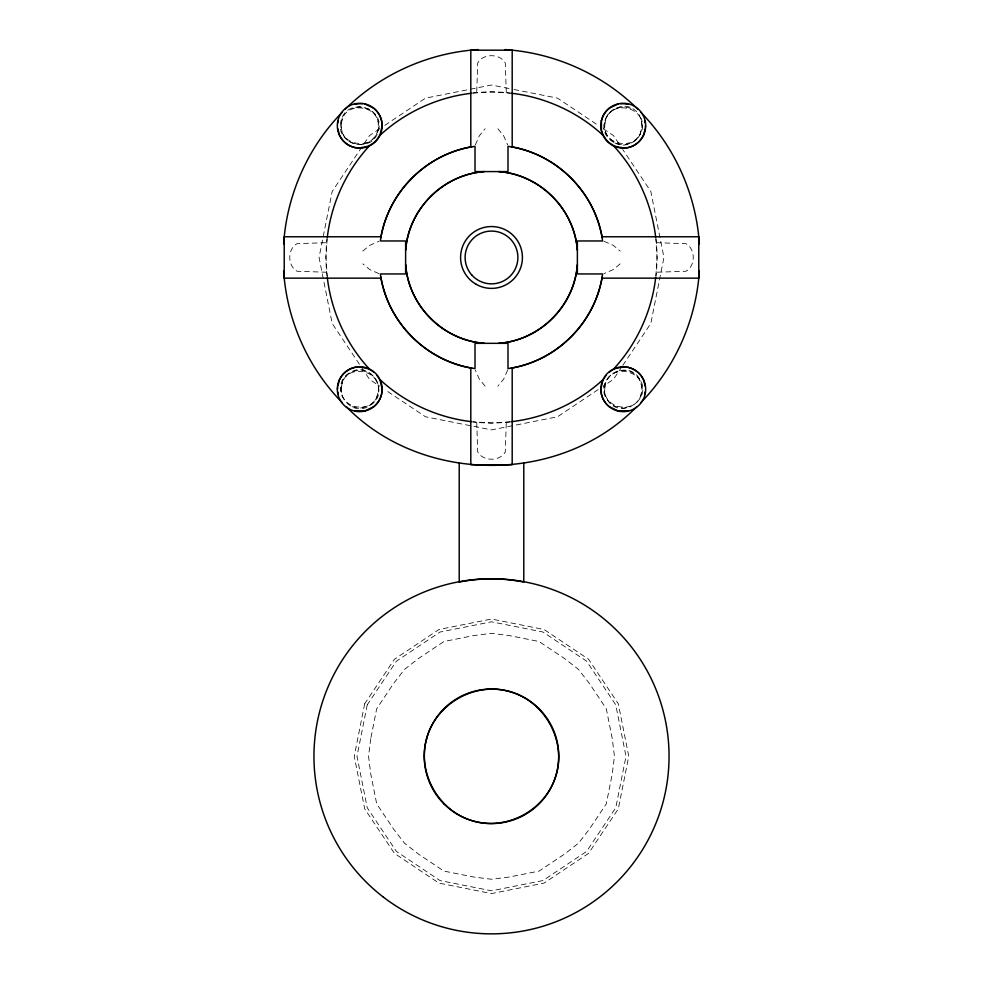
<?xml version="1.0" encoding="UTF-8"?>
<svg xmlns="http://www.w3.org/2000/svg" width="983" height="983" viewBox="0 0 983 983"><rect width="100%" height="100%" fill="white"/><g stroke="black" fill="none" stroke-linecap="round" stroke-linejoin="round"><path stroke-width="0.74" stroke-dasharray="4.92 3.69" d="M476.718 422.285L477.701 451.861C482.985 461.666 500.015 461.666 505.299 451.861L506.282 422.285M506.282 92.635L505.299 63.059C500.015 53.254 482.985 53.254 477.701 63.059L476.718 92.635M327.167 238.586L325.951 257.46L327.486 279.049M655.833 276.334L657.049 257.46L655.833 238.586M342.293 118.083L340.757 125.701L342.686 133.909A18.972 18.935 -50.6 0 0 359.741 144.599C369.854 144.685 378.725 135.814 378.639 125.701A18.972 18.935 -39.4 0 0 367.949 108.646L359.741 106.717L352.123 108.253M640.707 396.837L642.243 389.219L640.314 381.011A18.972 18.935 -50.6 0 0 623.259 370.321C613.183 370.247 604.226 379.069 604.361 389.219A18.972 18.935 -39.4 0 0 615.051 406.274L623.259 408.203L630.877 406.667M475.33 144.919L479.335 135.789L485.111 128.761M507.67 370.001L503.665 379.143L497.889 386.159M621.932 366.684L613.441 379.401L603.267 386.196M622.78 365.406L650.82 323.456L663.943 257.46L650.82 191.464L622.78 149.514M362.801 251.07L369.817 245.295L378.959 241.29M620.199 263.849L613.183 269.625L604.041 273.63M370.37 405.156C390.988 392.881 370.333 359.631 350.095 372.532C328.187 384.095 348.4 419.114 369.375 405.918M379.733 128.724L369.559 135.531L332.18 191.464L319.057 257.46L332.18 323.456L369.559 379.401L379.733 386.196M384.82 125.332L425.504 98.14L491.5 85.017L512.499 89.195M598.18 389.587L557.496 416.78L513.998 425.43M512.499 425.725L491.5 429.903L425.504 416.78L384.82 389.587M472.626 93.127L491.5 91.91L513.089 93.446M510.374 421.805L491.5 423.009L472.626 421.805M656.325 242.678L685.901 243.661C695.706 248.957 695.706 265.975 685.901 271.259L656.325 272.242M326.675 272.242L297.099 271.259C287.294 265.975 287.294 248.957 297.099 243.661L326.675 242.678M513.998 89.49L557.496 98.14L598.18 125.332M630.877 108.253L623.259 106.717L615.051 108.646A18.972 18.935 39.4 0 0 604.361 125.701C604.275 135.814 613.146 144.698 623.259 144.599A18.972 18.935 50.6 0 0 640.314 133.909L642.243 125.701L640.707 118.083M352.123 406.667L359.741 408.203L367.949 406.274A18.972 18.935 39.4 0 0 378.639 389.219C378.725 379.106 369.854 370.235 359.741 370.321A18.972 18.935 50.6 0 0 342.686 381.011L340.757 389.219L342.293 396.837M614.78 142.879C630.115 151.665 649.235 132.545 640.437 117.223M604.041 241.29L613.183 245.295L620.199 251.07M378.959 273.63L369.817 269.625L362.801 263.849M603.267 128.724L613.441 135.531L621.932 148.236M613.625 142.388C586.249 125.455 623.025 88.679 639.958 116.055M497.889 128.761L503.665 135.789L507.67 144.919M485.111 386.159L479.335 379.143L475.33 370.001M607.334 399.86C619.609 420.478 652.847 399.823 639.958 379.585C628.395 357.665 593.376 377.89 606.572 398.865M655.98 238.722A165.549 165.549 0 0 1 655.98 276.198M510.238 421.94A165.549 165.549 0 0 1 472.762 421.94M327.02 276.198A165.549 165.549 0 0 1 327.02 238.722M472.762 92.98A165.549 165.549 0 0 1 510.238 92.98M341.543 123.047C336.899 146.381 375.752 151.972 377.927 128.343C382.584 105.009 343.731 99.418 341.543 123.047M341.543 386.577C337.058 408.989 373.7 415.772 377.755 393.335C384.206 369.461 343.989 361.904 341.543 386.577M605.073 123.047C600.416 146.381 639.269 151.972 641.457 128.343C646.101 105.009 607.248 99.418 605.073 123.047M605.073 386.577C600.588 408.989 637.217 415.772 641.285 393.335C647.723 369.461 607.494 361.953 605.073 386.577M370.751 738.651L368.551 756.308L370.751 773.953L376.698 803.848L393.642 829.197L404.554 843.242L418.598 854.166L443.947 871.098L473.843 877.045L491.5 879.257L509.157 877.045L539.053 871.098L564.402 854.166L578.446 843.242L589.358 829.197L606.302 803.848L612.249 773.953L614.449 756.308L612.249 738.651L606.302 708.755L589.358 683.406L578.446 669.362L564.402 658.438L539.053 641.506L509.157 635.559L491.5 633.347L473.843 635.559L443.947 641.506L418.598 658.438L404.554 669.362L393.642 683.406L376.698 708.755L370.751 738.651M341.113 120.712C333.802 144.39 372.852 154.847 378.357 130.69C385.668 107.012 346.618 96.543 341.113 120.712M364.681 703.779L354.236 756.308L364.681 808.837L394.441 853.367L438.971 883.115L491.5 893.572L544.029 883.115L588.559 853.367L618.319 808.837L628.764 756.308L618.319 703.779L588.559 659.237L544.029 629.489L491.5 619.044L438.971 629.489L394.441 659.237L364.681 703.779M367.237 704.836L356.989 756.308L367.237 807.78L396.395 851.413L440.028 880.571L491.5 890.807L542.972 880.571L586.605 851.413L615.763 807.78L626.011 756.308L615.763 704.836L586.605 661.19L542.972 632.032L491.5 621.797L440.028 632.032L396.395 661.19L367.237 704.836"/><path stroke-width="1.47" d="M405.623 250.444C408.142 209.539 443.579 174.102 484.484 171.583M498.516 343.337C539.421 340.818 574.858 305.381 577.377 264.476M337.464 389.219L337.611 387.646M645.389 127.274L645.536 125.701M283.632 243.833C286.839 194.941 307.802 147.401 342.133 112.369M699.368 271.087C696.161 319.979 675.198 367.531 640.867 402.551M337.734 386.282L339.553 379.512L342.219 375.26A22.474 22.437 50.6 0 1 354.752 367.372L359.741 366.806L369.325 368.981M645.266 128.638L643.447 135.421L640.781 139.66A22.474 22.437 50.6 0 1 628.248 147.548L623.259 148.114L613.675 145.939M382.141 389.329L381.588 394.208A22.474 22.437 39.4 0 1 373.7 406.741L364.705 411.017L354.814 410.808M382.154 389.219L381.588 394.208A22.412 22.412 0 0 1 358.058 411.582A22.412 22.412 0 0 1 337.378 390.902A22.412 22.412 0 0 1 354.752 367.372L359.741 366.806A22.412 22.412 0 0 1 382.154 389.219L379.979 379.635M327.314 237.296C331.332 203.076 346.581 170.206 370.149 145.054A18.013 16.33 -45 0 0 379.094 136.109C404.246 112.541 437.103 97.292 471.336 93.274M655.686 277.624C651.668 311.857 636.419 344.714 612.851 369.866M337.82 122.973L338.152 120.774M645.18 391.947L644.848 394.146M601.965 236.768L698.778 236.768L698.778 278.152L601.965 278.152L602.628 273.95L577.377 273.95L577.377 240.97L602.628 240.97C596.362 193.147 555.813 152.598 507.99 146.332L507.99 171.583L475.01 171.583L475.01 146.332C427.187 152.598 386.638 193.147 380.372 240.97L405.623 240.97L405.623 273.95L380.372 273.95L381.035 278.152L284.222 278.152L284.222 236.768L381.035 236.768M601.915 278.349C593.879 324.341 554.289 362.481 507.99 368.588L507.99 343.337L475.01 343.337L475.01 368.588C428.711 362.481 389.121 324.341 381.085 278.349M379.979 135.285L382.154 125.701L381.588 120.712A22.474 22.437 -39.4 0 0 373.7 108.179L364.705 103.903M603.021 379.635L600.846 389.219L601.412 394.208A22.474 22.437 -39.4 0 0 609.3 406.741L618.295 411.017L628.186 410.808M345.303 109.125C380.495 74.241 428.453 52.812 477.873 49.592M636.591 406.827C560.322 484.865 422.678 484.865 346.409 406.827M603.906 378.811C578.754 402.379 545.897 417.628 511.664 421.646M369.325 145.939L359.741 148.114L354.752 147.548A22.474 22.437 -50.6 0 1 342.219 139.66L339.59 135.47L337.734 128.638M613.675 368.981L623.259 366.806L628.248 367.372A22.474 22.437 -50.6 0 1 640.781 375.26L643.447 379.512L645.266 386.282M618.295 103.903L609.3 108.179A22.474 22.437 39.4 0 0 601.412 120.712L601.412 130.69L603.021 135.285M354.814 104.112L356.755 103.817M356.903 103.793L362.678 103.694M620.322 103.694L625.987 103.78M498.516 171.583C539.421 174.102 574.858 209.539 577.377 250.444M405.623 264.476C408.142 305.381 443.579 340.818 484.484 343.337M505.127 49.592C554.547 52.812 602.505 74.241 637.697 109.125M623.369 366.819L628.248 367.372A22.412 22.412 0 0 1 645.622 390.902A22.412 22.412 0 0 1 624.942 411.582A22.412 22.412 0 0 1 601.412 394.208L600.846 389.219A22.412 22.412 0 0 1 623.259 366.806M511.664 93.274C545.897 97.292 578.754 112.541 603.906 136.109A18.013 16.33 45 0 0 612.851 145.054C636.419 170.206 651.668 203.076 655.686 237.296M471.336 421.646C437.103 417.628 404.246 402.379 379.094 378.811M626.245 103.817L628.186 104.112M640.867 112.369C675.198 147.401 696.161 194.941 699.368 243.833M342.133 402.551C307.802 367.531 286.839 319.979 283.632 271.087M370.149 369.866C346.581 344.714 331.332 311.857 327.314 277.624M644.848 120.774L645.167 122.863M338.152 394.146L337.833 392.094M523.779 463.153L523.779 582.083C502.608 577.807 480.392 577.807 459.221 582.083L459.221 463.153M512.192 146.995L512.192 50.182L470.808 50.182L470.808 146.995M512.192 367.925L512.192 464.738L470.808 464.738L470.808 367.925M371.304 370.493A18.013 16.33 45 0 1 373.503 371.967M376.993 375.469A18.013 16.33 45 0 1 378.467 377.656M604.533 377.656A18.013 16.33 -45 0 1 606.007 375.469M609.497 371.967A18.013 16.33 -45 0 1 611.696 370.493M602.223 276.985A112.431 112.431 0 0 1 511.025 368.183M471.975 368.183A112.431 112.431 0 0 1 380.777 276.985M380.777 237.935A112.431 112.431 0 0 1 471.975 146.737M511.025 146.737A112.431 112.431 0 0 1 602.223 237.935M577.304 265.914A86.221 86.221 0 0 1 499.954 343.264M483.046 343.264A86.221 86.221 0 0 1 405.696 265.914M405.696 249.006A86.221 86.221 0 0 1 483.046 171.656M499.954 171.656A86.221 86.221 0 0 1 577.304 249.006M601.412 120.712L600.846 125.701A22.412 22.412 0 0 0 623.259 148.114L628.248 147.548A22.412 22.412 0 0 0 645.622 124.018A22.412 22.412 0 0 0 624.942 103.338A22.412 22.412 0 0 0 601.412 120.712M426.536 738.897C417.001 773.609 439.266 812.167 474.089 821.26C508.801 830.795 547.359 808.53 556.464 773.707C565.999 738.995 543.734 700.437 508.911 691.344C474.199 681.809 435.641 704.074 426.536 738.897M359.741 148.114L354.752 147.548A22.412 22.412 0 0 1 337.378 124.018A22.412 22.412 0 0 1 358.058 103.338A22.412 22.412 0 0 1 381.588 120.712L382.154 125.701A22.412 22.412 0 0 1 359.741 148.114M476.042 284.247A30.928 30.928 0 0 0 522.428 257.46A30.928 30.928 0 0 0 476.042 230.686A30.928 30.928 0 0 0 476.042 284.247M471.889 275.117A26.381 26.381 0 0 0 516.591 265.619A26.381 26.381 0 0 0 486.02 231.656A26.381 26.381 0 0 0 471.889 275.117M383.419 897.16A177.542 177.542 0 0 0 667.531 779.482A177.542 177.542 0 0 0 423.55 592.27A177.542 177.542 0 0 0 383.419 897.16M443.947 803.861A67.249 67.249 0 0 0 556.464 773.707A67.249 67.249 0 0 0 474.089 691.344A67.249 67.249 0 0 0 443.947 803.861"/></g></svg>
